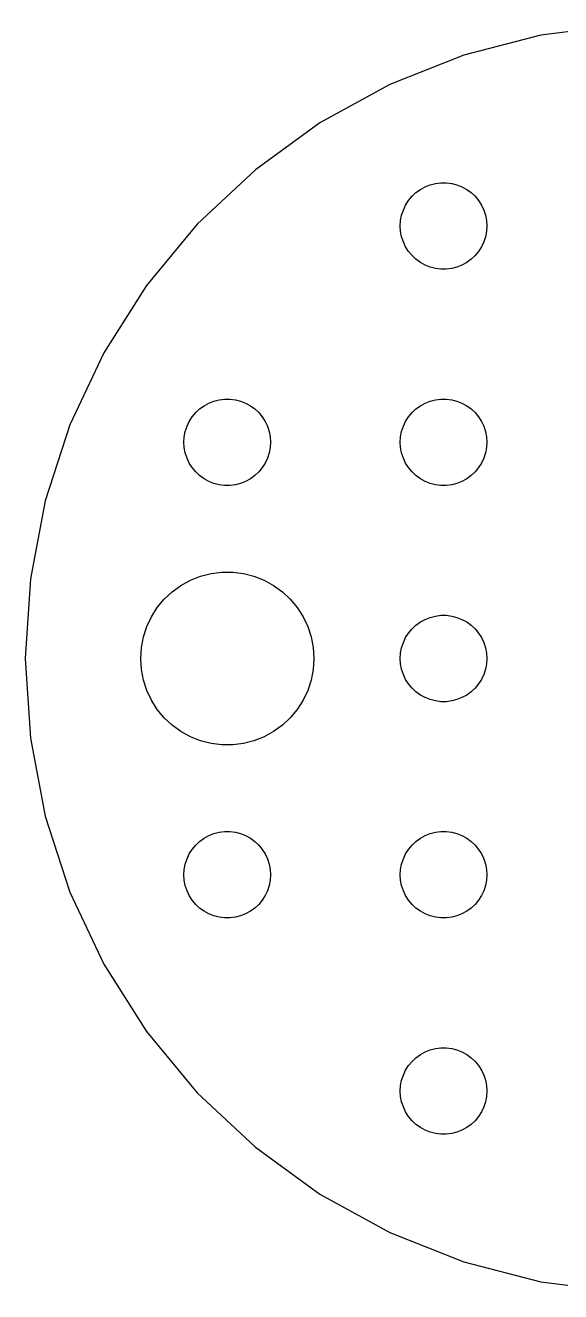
# Model space of a CAD drawing. Header units: metres. Extents: x -22 to 22, y -22 to 22.
# Drawn here: x -22 to -3.44, y -21.96 to 21.96 of the extents above; entities that cross this region are included whole.
import ezdxf

# ---------------------------------------------------------------- set-up
doc = ezdxf.new("R2010")
doc.units = ezdxf.units.M

msp = doc.modelspace()

# ---------------------------------------------------------------- linework, layer by layer
for p, q in [((-1.38138, 21.9566), (-4.12238, 21.6103)), ((-4.12238, 21.6103), (-6.79837, 20.9232)), ((-6.79837, 20.9232), (-9.36714, 19.9062)), ((-9.36714, 19.9062), (-11.7882, 18.5752)), ((-11.7882, 18.5752), (-14.0233, 16.9513)), ((-14.0233, 16.9513), (-16.0373, 15.06)), ((-8.45613, 16.1558), (-8.30373, 16.2665)), ((-8.30373, 16.2665), (-8.13866, 16.3572)), ((-8.13866, 16.3572), (-7.96352, 16.4266)), ((-7.96352, 16.4266), (-7.78107, 16.4734)), ((-7.78107, 16.4734), (-7.59418, 16.497)), ((-7.59418, 16.497), (-7.40581, 16.497)), ((-7.40581, 16.497), (-7.21892, 16.4734)), ((-7.21892, 16.4734), (-7.03647, 16.4266)), ((-7.03647, 16.4266), (-6.86133, 16.3572)), ((-6.86133, 16.3572), (-6.69626, 16.2665)), ((-6.69626, 16.2665), (-6.54385, 16.1558)), ((-8.81445, 15.7226), (-8.71352, 15.8817)), ((-8.71352, 15.8817), (-8.59344, 16.0268)), ((-8.59344, 16.0268), (-8.45613, 16.1558)), ((-6.54385, 16.1558), (-6.40654, 16.0268)), ((-6.40654, 16.0268), (-6.28647, 15.8817)), ((-6.28647, 15.8817), (-6.18553, 15.7226)), ((-8.98816, 15.188), (-8.95287, 15.373)), ((-8.95287, 15.373), (-8.89465, 15.5522)), ((-8.89465, 15.5522), (-8.81445, 15.7226)), ((-6.18553, 15.7226), (-6.10533, 15.5522)), ((-6.10533, 15.5522), (-6.04712, 15.373)), ((-6.04712, 15.373), (-6.01183, 15.188)), ((-16.0373, 15.06), (-17.7984, 12.9313)), ((-9, 15), (-8.98816, 15.188)), ((-8.98816, 14.812), (-9, 15)), ((-6.01183, 15.188), (-6, 15)), ((-6, 15), (-6.01183, 14.812)), ((-8.95287, 14.627), (-8.98816, 14.812)), ((-8.89465, 14.4478), (-8.95287, 14.627)), ((-6.04712, 14.627), (-6.10533, 14.4478)), ((-6.01183, 14.812), (-6.04712, 14.627)), ((-8.81445, 14.2774), (-8.89465, 14.4478)), ((-8.71352, 14.1183), (-8.81445, 14.2774)), ((-8.59344, 13.9732), (-8.71352, 14.1183)), ((-6.28647, 14.1183), (-6.40654, 13.9732)), ((-6.18553, 14.2774), (-6.28647, 14.1183)), ((-6.10533, 14.4478), (-6.18553, 14.2774)), ((-8.45613, 13.8442), (-8.59344, 13.9732)), ((-8.30373, 13.7335), (-8.45613, 13.8442)), ((-8.13866, 13.6427), (-8.30373, 13.7335)), ((-7.96352, 13.5734), (-8.13866, 13.6427)), ((-6.86133, 13.6427), (-7.03647, 13.5734)), ((-6.69626, 13.7335), (-6.86133, 13.6427)), ((-6.54385, 13.8442), (-6.69626, 13.7335)), ((-6.40654, 13.9732), (-6.54385, 13.8442)), ((-7.78107, 13.5266), (-7.96352, 13.5734)), ((-7.59418, 13.5029), (-7.78107, 13.5266)), ((-7.40581, 13.5029), (-7.59418, 13.5029)), ((-7.21892, 13.5266), (-7.40581, 13.5029)), ((-7.03647, 13.5734), (-7.21892, 13.5266)), ((-17.7984, 12.9313), (-19.2787, 10.5986)), ((-19.2787, 10.5986), (-20.4551, 8.09874)), ((-15.8037, 8.76648), (-15.6387, 8.85724)), ((-15.6387, 8.85724), (-15.4635, 8.92657)), ((-15.4635, 8.92657), (-15.2811, 8.97342)), ((-15.2811, 8.97342), (-15.0942, 8.99704)), ((-15.0942, 8.99704), (-14.9058, 8.99704)), ((-14.9058, 8.99704), (-14.7189, 8.97342)), ((-14.7189, 8.97342), (-14.5365, 8.92657)), ((-14.5365, 8.92657), (-14.3613, 8.85724)), ((-14.3613, 8.85724), (-14.1963, 8.76648)), ((-8.30373, 8.76648), (-8.13866, 8.85724)), ((-8.13866, 8.85724), (-7.96352, 8.92657)), ((-7.96352, 8.92657), (-7.78107, 8.97342)), ((-7.78107, 8.97342), (-7.59418, 8.99704)), ((-7.59418, 8.99704), (-7.40581, 8.99704)), ((-7.40581, 8.99704), (-7.21892, 8.97342)), ((-7.21892, 8.97342), (-7.03647, 8.92657)), ((-7.03647, 8.92657), (-6.86133, 8.85724)), ((-6.86133, 8.85724), (-6.69626, 8.76648)), ((-16.3145, 8.22263), (-16.2135, 8.38167)), ((-16.2135, 8.38167), (-16.0934, 8.52681)), ((-16.0934, 8.52681), (-15.9561, 8.65576)), ((-15.9561, 8.65576), (-15.8037, 8.76648)), ((-14.1963, 8.76648), (-14.0439, 8.65576)), ((-14.0439, 8.65576), (-13.9065, 8.52681)), ((-13.9065, 8.52681), (-13.7865, 8.38167)), ((-13.7865, 8.38167), (-13.6855, 8.22263)), ((-8.81445, 8.22263), (-8.71352, 8.38167)), ((-8.71352, 8.38167), (-8.59344, 8.52681)), ((-8.59344, 8.52681), (-8.45613, 8.65576)), ((-8.45613, 8.65576), (-8.30373, 8.76648)), ((-6.69626, 8.76648), (-6.54385, 8.65576)), ((-6.54385, 8.65576), (-6.40654, 8.52681)), ((-6.40654, 8.52681), (-6.28647, 8.38167)), ((-6.28647, 8.38167), (-6.18553, 8.22263)), ((-20.4551, 8.09874), (-21.3088, 5.47118)), ((-16.4529, 7.87303), (-16.3947, 8.05219)), ((-16.3947, 8.05219), (-16.3145, 8.22263)), ((-13.6855, 8.22263), (-13.6053, 8.05219)), ((-13.6053, 8.05219), (-13.5471, 7.87303)), ((-8.95287, 7.87303), (-8.89465, 8.05219)), ((-8.89465, 8.05219), (-8.81445, 8.22263)), ((-6.18553, 8.22263), (-6.10533, 8.05219)), ((-6.10533, 8.05219), (-6.04712, 7.87303)), ((-16.5, 7.5), (-16.4882, 7.68799)), ((-16.4882, 7.312), (-16.5, 7.5)), ((-16.4882, 7.68799), (-16.4529, 7.87303)), ((-13.5471, 7.87303), (-13.5118, 7.68799)), ((-13.5118, 7.68799), (-13.5, 7.5)), ((-13.5, 7.5), (-13.5118, 7.312)), ((-9, 7.5), (-8.98816, 7.68799)), ((-8.98816, 7.312), (-9, 7.5)), ((-8.98816, 7.68799), (-8.95287, 7.87303)), ((-6.04712, 7.87303), (-6.01183, 7.68799)), ((-6.01183, 7.68799), (-6, 7.5)), ((-6, 7.5), (-6.01183, 7.312)), ((-16.4529, 7.12695), (-16.4882, 7.312)), ((-16.3947, 6.9478), (-16.4529, 7.12695)), ((-13.5471, 7.12695), (-13.6053, 6.9478)), ((-13.5118, 7.312), (-13.5471, 7.12695)), ((-8.95287, 7.12695), (-8.98816, 7.312)), ((-8.89465, 6.9478), (-8.95287, 7.12695)), ((-6.04712, 7.12695), (-6.10533, 6.9478)), ((-6.01183, 7.312), (-6.04712, 7.12695)), ((-16.3145, 6.77736), (-16.3947, 6.9478)), ((-16.2135, 6.61832), (-16.3145, 6.77736)), ((-16.0934, 6.47318), (-16.2135, 6.61832)), ((-13.7865, 6.61832), (-13.9065, 6.47318)), ((-13.6855, 6.77736), (-13.7865, 6.61832)), ((-13.6053, 6.9478), (-13.6855, 6.77736)), ((-8.81445, 6.77736), (-8.89465, 6.9478)), ((-8.71352, 6.61832), (-8.81445, 6.77736)), ((-8.59344, 6.47318), (-8.71352, 6.61832)), ((-6.28647, 6.61832), (-6.40654, 6.47318)), ((-6.18553, 6.77736), (-6.28647, 6.61832)), ((-6.10533, 6.9478), (-6.18553, 6.77736)), ((-15.9561, 6.34422), (-16.0934, 6.47318)), ((-15.8037, 6.23351), (-15.9561, 6.34422)), ((-15.6387, 6.14275), (-15.8037, 6.23351)), ((-14.1963, 6.23351), (-14.3613, 6.14275)), ((-14.0439, 6.34422), (-14.1963, 6.23351)), ((-13.9065, 6.47318), (-14.0439, 6.34422)), ((-8.45613, 6.34422), (-8.59344, 6.47318)), ((-8.30373, 6.23351), (-8.45613, 6.34422)), ((-8.13866, 6.14275), (-8.30373, 6.23351)), ((-6.69626, 6.23351), (-6.86133, 6.14275)), ((-6.54385, 6.34422), (-6.69626, 6.23351)), ((-6.40654, 6.47318), (-6.54385, 6.34422)), ((-15.4635, 6.07341), (-15.6387, 6.14275)), ((-15.2811, 6.02657), (-15.4635, 6.07341)), ((-15.0942, 6.00294), (-15.2811, 6.02657)), ((-14.9058, 6.00294), (-15.0942, 6.00294)), ((-14.7189, 6.02657), (-14.9058, 6.00294)), ((-14.5365, 6.07341), (-14.7189, 6.02657)), ((-14.3613, 6.14275), (-14.5365, 6.07341)), ((-7.96352, 6.07341), (-8.13866, 6.14275)), ((-7.78107, 6.02657), (-7.96352, 6.07341)), ((-7.59418, 6.00294), (-7.78107, 6.02657)), ((-7.40581, 6.00294), (-7.59418, 6.00294)), ((-7.21892, 6.02657), (-7.40581, 6.00294)), ((-7.03647, 6.07341), (-7.21892, 6.02657)), ((-6.86133, 6.14275), (-7.03647, 6.07341)), ((-21.3088, 5.47118), (-21.8265, 2.75732)), ((-21.8265, 2.75732), (-22, 0)), ((-16.6075, 2.53297), (-16.2773, 2.71448)), ((-16.2773, 2.71448), (-15.927, 2.85316)), ((-15.927, 2.85316), (-15.5621, 2.94685)), ((-15.5621, 2.94685), (-15.1884, 2.99408)), ((-15.1884, 2.99408), (-14.8116, 2.99408)), ((-14.8116, 2.99408), (-14.4379, 2.94685)), ((-14.4379, 2.94685), (-14.0729, 2.85316)), ((-14.0729, 2.85316), (-13.7227, 2.71448)), ((-13.7227, 2.71448), (-13.3925, 2.53297)), ((-17.1869, 2.05363), (-16.9123, 2.31154)), ((-16.9123, 2.31154), (-16.6075, 2.53297)), ((-13.3925, 2.53297), (-13.0877, 2.31154)), ((-13.0877, 2.31154), (-12.8131, 2.05363)), ((-17.6289, 1.44525), (-17.427, 1.76335)), ((-17.427, 1.76335), (-17.1869, 2.05363)), ((-12.8131, 2.05363), (-12.5729, 1.76335)), ((-12.5729, 1.76335), (-12.3711, 1.44525)), ((-17.7893, 1.10437), (-17.6289, 1.44525)), ((-12.3711, 1.44525), (-12.2107, 1.10437)), ((-8.30373, 1.26648), (-8.13866, 1.35724)), ((-8.13866, 1.35724), (-7.96352, 1.42657)), ((-7.96352, 1.42657), (-7.78107, 1.47342)), ((-7.78107, 1.47342), (-7.59418, 1.49704)), ((-7.59418, 1.49704), (-7.40581, 1.49704)), ((-7.40581, 1.49704), (-7.21892, 1.47342)), ((-7.21892, 1.47342), (-7.03647, 1.42657)), ((-7.03647, 1.42657), (-6.86133, 1.35724)), ((-6.86133, 1.35724), (-6.69626, 1.26648)), ((-17.9057, 0.746063), (-17.7893, 1.10437)), ((-12.2107, 1.10437), (-12.0942, 0.746063)), ((-8.81445, 0.722626), (-8.71352, 0.881668)), ((-8.71352, 0.881668), (-8.59344, 1.02681)), ((-8.59344, 1.02681), (-8.45613, 1.15576)), ((-8.45613, 1.15576), (-8.30373, 1.26648)), ((-6.69626, 1.26648), (-6.54385, 1.15576)), ((-6.54385, 1.15576), (-6.40654, 1.02681)), ((-6.40654, 1.02681), (-6.28647, 0.881668)), ((-6.28647, 0.881668), (-6.18553, 0.722626)), ((-17.9763, 0.375992), (-17.9057, 0.746063)), ((-12.0942, 0.746063), (-12.0237, 0.375992)), ((-8.95287, 0.373032), (-8.89465, 0.552185)), ((-8.89465, 0.552185), (-8.81445, 0.722626)), ((-6.18553, 0.722626), (-6.10533, 0.552185)), ((-6.10533, 0.552185), (-6.04712, 0.373032)), ((-22, 0), (-21.8265, -2.75732)), ((-18, 0), (-17.9763, 0.375992)), ((-17.9763, -0.375992), (-18, 0)), ((-12.0237, 0.375992), (-12, 0)), ((-12, 0), (-12.0237, -0.375992)), ((-9, 0), (-8.98816, 0.187988)), ((-8.98816, -0.187988), (-9, 0)), ((-8.98816, 0.187988), (-8.95287, 0.373032)), ((-6.04712, 0.373032), (-6.01183, 0.187988)), ((-6.01183, 0.187988), (-6, 0)), ((-6, 0), (-6.01183, -0.187988)), ((-17.9057, -0.746063), (-17.9763, -0.375992)), ((-12.0237, -0.375992), (-12.0942, -0.746063)), ((-8.95287, -0.373032), (-8.98816, -0.187988)), ((-8.89465, -0.552185), (-8.95287, -0.373032)), ((-6.04712, -0.373032), (-6.10533, -0.552185)), ((-6.01183, -0.187988), (-6.04712, -0.373032)), ((-17.7893, -1.10437), (-17.9057, -0.746063)), ((-12.0942, -0.746063), (-12.2107, -1.10437)), ((-8.81445, -0.722626), (-8.89465, -0.552185)), ((-8.71352, -0.881668), (-8.81445, -0.722626)), ((-6.18553, -0.722626), (-6.28647, -0.881668)), ((-6.10533, -0.552185), (-6.18553, -0.722626)), ((-17.6289, -1.44525), (-17.7893, -1.10437)), ((-12.2107, -1.10437), (-12.3711, -1.44525)), ((-8.59344, -1.02681), (-8.71352, -0.881668)), ((-8.45613, -1.15576), (-8.59344, -1.02681)), ((-8.30373, -1.26648), (-8.45613, -1.15576)), ((-8.13866, -1.35724), (-8.30373, -1.26648)), ((-6.69626, -1.26648), (-6.86133, -1.35724)), ((-6.54385, -1.15576), (-6.69626, -1.26648)), ((-6.40654, -1.02681), (-6.54385, -1.15576)), ((-6.28647, -0.881668), (-6.40654, -1.02681)), ((-17.427, -1.76335), (-17.6289, -1.44525)), ((-12.3711, -1.44525), (-12.5729, -1.76335)), ((-7.96352, -1.42657), (-8.13866, -1.35724)), ((-7.78107, -1.47342), (-7.96352, -1.42657)), ((-7.59418, -1.49704), (-7.78107, -1.47342)), ((-7.40581, -1.49704), (-7.59418, -1.49704)), ((-7.21892, -1.47342), (-7.40581, -1.49704)), ((-7.03647, -1.42657), (-7.21892, -1.47342)), ((-6.86133, -1.35724), (-7.03647, -1.42657)), ((-17.1869, -2.05363), (-17.427, -1.76335)), ((-16.9123, -2.31154), (-17.1869, -2.05363)), ((-12.8131, -2.05363), (-13.0877, -2.31154)), ((-12.5729, -1.76335), (-12.8131, -2.05363)), ((-16.6075, -2.53297), (-16.9123, -2.31154)), ((-16.2773, -2.71448), (-16.6075, -2.53297)), ((-13.3925, -2.53297), (-13.7227, -2.71448)), ((-13.0877, -2.31154), (-13.3925, -2.53297)), ((-21.8265, -2.75732), (-21.3088, -5.47118)), ((-15.927, -2.85316), (-16.2773, -2.71448)), ((-15.5621, -2.94685), (-15.927, -2.85316)), ((-15.1884, -2.99408), (-15.5621, -2.94685)), ((-14.8116, -2.99408), (-15.1884, -2.99408)), ((-14.4379, -2.94685), (-14.8116, -2.99408)), ((-14.0729, -2.85316), (-14.4379, -2.94685)), ((-13.7227, -2.71448), (-14.0729, -2.85316)), ((-21.3088, -5.47118), (-20.4551, -8.09874)), ((-15.8037, -6.23351), (-15.6387, -6.14275)), ((-15.6387, -6.14275), (-15.4635, -6.07341)), ((-15.4635, -6.07341), (-15.2811, -6.02657)), ((-15.2811, -6.02657), (-15.0942, -6.00294)), ((-15.0942, -6.00294), (-14.9058, -6.00294)), ((-14.9058, -6.00294), (-14.7189, -6.02657)), ((-14.7189, -6.02657), (-14.5365, -6.07341)), ((-14.5365, -6.07341), (-14.3613, -6.14275)), ((-14.3613, -6.14275), (-14.1963, -6.23351)), ((-8.30373, -6.23351), (-8.13866, -6.14275)), ((-8.13866, -6.14275), (-7.96352, -6.07341)), ((-7.96352, -6.07341), (-7.78107, -6.02657)), ((-7.78107, -6.02657), (-7.59418, -6.00294)), ((-7.59418, -6.00294), (-7.40581, -6.00294)), ((-7.40581, -6.00294), (-7.21892, -6.02657)), ((-7.21892, -6.02657), (-7.03647, -6.07341)), ((-7.03647, -6.07341), (-6.86133, -6.14275)), ((-6.86133, -6.14275), (-6.69626, -6.23351)), ((-16.2135, -6.61832), (-16.0934, -6.47318)), ((-16.0934, -6.47318), (-15.9561, -6.34422)), ((-15.9561, -6.34422), (-15.8037, -6.23351)), ((-14.1963, -6.23351), (-14.0439, -6.34422)), ((-14.0439, -6.34422), (-13.9065, -6.47318)), ((-13.9065, -6.47318), (-13.7865, -6.61832)), ((-8.71352, -6.61832), (-8.59344, -6.47318)), ((-8.59344, -6.47318), (-8.45613, -6.34422)), ((-8.45613, -6.34422), (-8.30373, -6.23351)), ((-6.69626, -6.23351), (-6.54385, -6.34422)), ((-6.54385, -6.34422), (-6.40654, -6.47318)), ((-6.40654, -6.47318), (-6.28647, -6.61832)), ((-16.4529, -7.12695), (-16.3947, -6.9478)), ((-16.3947, -6.9478), (-16.3145, -6.77736)), ((-16.3145, -6.77736), (-16.2135, -6.61832)), ((-13.7865, -6.61832), (-13.6855, -6.77736)), ((-13.6855, -6.77736), (-13.6053, -6.9478)), ((-13.6053, -6.9478), (-13.5471, -7.12695)), ((-8.95287, -7.12695), (-8.89465, -6.9478)), ((-8.89465, -6.9478), (-8.81445, -6.77736)), ((-8.81445, -6.77736), (-8.71352, -6.61832)), ((-6.28647, -6.61832), (-6.18553, -6.77736)), ((-6.18553, -6.77736), (-6.10533, -6.9478)), ((-6.10533, -6.9478), (-6.04712, -7.12695)), ((-16.5, -7.5), (-16.4882, -7.312)), ((-16.4882, -7.312), (-16.4529, -7.12695)), ((-13.5471, -7.12695), (-13.5118, -7.312)), ((-13.5118, -7.312), (-13.5, -7.5)), ((-9, -7.5), (-8.98816, -7.312)), ((-8.98816, -7.312), (-8.95287, -7.12695)), ((-6.04712, -7.12695), (-6.01183, -7.312)), ((-6.01183, -7.312), (-6, -7.5)), ((-16.4882, -7.68799), (-16.5, -7.5)), ((-16.4529, -7.87303), (-16.4882, -7.68799)), ((-16.3947, -8.05219), (-16.4529, -7.87303)), ((-13.5471, -7.87303), (-13.6053, -8.05219)), ((-13.5118, -7.68799), (-13.5471, -7.87303)), ((-13.5, -7.5), (-13.5118, -7.68799)), ((-8.98816, -7.68799), (-9, -7.5)), ((-8.95287, -7.87303), (-8.98816, -7.68799)), ((-8.89465, -8.05219), (-8.95287, -7.87303)), ((-6.04712, -7.87303), (-6.10533, -8.05219)), ((-6.01183, -7.68799), (-6.04712, -7.87303)), ((-6, -7.5), (-6.01183, -7.68799)), ((-20.4551, -8.09874), (-19.2787, -10.5986)), ((-16.3145, -8.22263), (-16.3947, -8.05219)), ((-16.2135, -8.38167), (-16.3145, -8.22263)), ((-13.6855, -8.22263), (-13.7865, -8.38167)), ((-13.6053, -8.05219), (-13.6855, -8.22263)), ((-8.81445, -8.22263), (-8.89465, -8.05219)), ((-8.71352, -8.38167), (-8.81445, -8.22263)), ((-6.18553, -8.22263), (-6.28647, -8.38167)), ((-6.10533, -8.05219), (-6.18553, -8.22263)), ((-16.0934, -8.52681), (-16.2135, -8.38167)), ((-15.9561, -8.65576), (-16.0934, -8.52681)), ((-15.8037, -8.76648), (-15.9561, -8.65576)), ((-15.6387, -8.85724), (-15.8037, -8.76648)), ((-14.1963, -8.76648), (-14.3613, -8.85724)), ((-14.0439, -8.65576), (-14.1963, -8.76648)), ((-13.9065, -8.52681), (-14.0439, -8.65576)), ((-13.7865, -8.38167), (-13.9065, -8.52681)), ((-8.59344, -8.52681), (-8.71352, -8.38167)), ((-8.45613, -8.65576), (-8.59344, -8.52681)), ((-8.30373, -8.76648), (-8.45613, -8.65576)), ((-8.13866, -8.85724), (-8.30373, -8.76648)), ((-6.69626, -8.76648), (-6.86133, -8.85724)), ((-6.54385, -8.65576), (-6.69626, -8.76648)), ((-6.40654, -8.52681), (-6.54385, -8.65576)), ((-6.28647, -8.38167), (-6.40654, -8.52681)), ((-15.4635, -8.92657), (-15.6387, -8.85724)), ((-15.2811, -8.97342), (-15.4635, -8.92657)), ((-15.0942, -8.99704), (-15.2811, -8.97342)), ((-14.9058, -8.99704), (-15.0942, -8.99704)), ((-14.7189, -8.97342), (-14.9058, -8.99704)), ((-14.5365, -8.92657), (-14.7189, -8.97342)), ((-14.3613, -8.85724), (-14.5365, -8.92657)), ((-7.96352, -8.92657), (-8.13866, -8.85724)), ((-7.78107, -8.97342), (-7.96352, -8.92657)), ((-7.59418, -8.99704), (-7.78107, -8.97342)), ((-7.40581, -8.99704), (-7.59418, -8.99704)), ((-7.21892, -8.97342), (-7.40581, -8.99704)), ((-7.03647, -8.92657), (-7.21892, -8.97342)), ((-6.86133, -8.85724), (-7.03647, -8.92657)), ((-19.2787, -10.5986), (-17.7984, -12.9313)), ((-17.7984, -12.9313), (-16.0373, -15.06)), ((-8.13866, -13.6427), (-7.96352, -13.5734)), ((-7.96352, -13.5734), (-7.78107, -13.5266)), ((-7.78107, -13.5266), (-7.59418, -13.5029)), ((-7.59418, -13.5029), (-7.40581, -13.5029)), ((-7.40581, -13.5029), (-7.21892, -13.5266)), ((-7.21892, -13.5266), (-7.03647, -13.5734)), ((-7.03647, -13.5734), (-6.86133, -13.6427)), ((-8.71352, -14.1183), (-8.59344, -13.9732)), ((-8.59344, -13.9732), (-8.45613, -13.8442)), ((-8.45613, -13.8442), (-8.30373, -13.7335)), ((-8.30373, -13.7335), (-8.13866, -13.6427)), ((-6.86133, -13.6427), (-6.69626, -13.7335)), ((-6.69626, -13.7335), (-6.54385, -13.8442)), ((-6.54385, -13.8442), (-6.40654, -13.9732)), ((-6.40654, -13.9732), (-6.28647, -14.1183)), ((-8.95287, -14.627), (-8.89465, -14.4478)), ((-8.89465, -14.4478), (-8.81445, -14.2774)), ((-8.81445, -14.2774), (-8.71352, -14.1183)), ((-6.28647, -14.1183), (-6.18553, -14.2774)), ((-6.18553, -14.2774), (-6.10533, -14.4478)), ((-6.10533, -14.4478), (-6.04712, -14.627)), ((-9, -15), (-8.98816, -14.812)), ((-8.98816, -14.812), (-8.95287, -14.627)), ((-6.04712, -14.627), (-6.01183, -14.812)), ((-6.01183, -14.812), (-6, -15)), ((-16.0373, -15.06), (-14.0233, -16.9513)), ((-8.98816, -15.188), (-9, -15)), ((-8.95287, -15.373), (-8.98816, -15.188)), ((-6.01183, -15.188), (-6.04712, -15.373)), ((-6, -15), (-6.01183, -15.188)), ((-8.89465, -15.5522), (-8.95287, -15.373)), ((-8.81445, -15.7226), (-8.89465, -15.5522)), ((-8.71352, -15.8817), (-8.81445, -15.7226)), ((-6.18553, -15.7226), (-6.28647, -15.8817)), ((-6.10533, -15.5522), (-6.18553, -15.7226)), ((-6.04712, -15.373), (-6.10533, -15.5522)), ((-8.59344, -16.0268), (-8.71352, -15.8817)), ((-8.45613, -16.1558), (-8.59344, -16.0268)), ((-8.30373, -16.2665), (-8.45613, -16.1558)), ((-6.54385, -16.1558), (-6.69626, -16.2665)), ((-6.40654, -16.0268), (-6.54385, -16.1558)), ((-6.28647, -15.8817), (-6.40654, -16.0268)), ((-8.13866, -16.3572), (-8.30373, -16.2665)), ((-7.96352, -16.4266), (-8.13866, -16.3572)), ((-7.78107, -16.4734), (-7.96352, -16.4266)), ((-7.59418, -16.497), (-7.78107, -16.4734)), ((-7.40581, -16.497), (-7.59418, -16.497)), ((-7.21892, -16.4734), (-7.40581, -16.497)), ((-7.03647, -16.4266), (-7.21892, -16.4734)), ((-6.86133, -16.3572), (-7.03647, -16.4266)), ((-6.69626, -16.2665), (-6.86133, -16.3572)), ((-14.0233, -16.9513), (-11.7882, -18.5752)), ((-11.7882, -18.5752), (-9.36714, -19.9062)), ((-9.36714, -19.9062), (-6.79837, -20.9232)), ((-6.79837, -20.9232), (-4.12238, -21.6103)), ((-4.12238, -21.6103), (-1.38138, -21.9566))]:
    msp.add_line(p, q)

doc.saveas('drawing.dxf')
